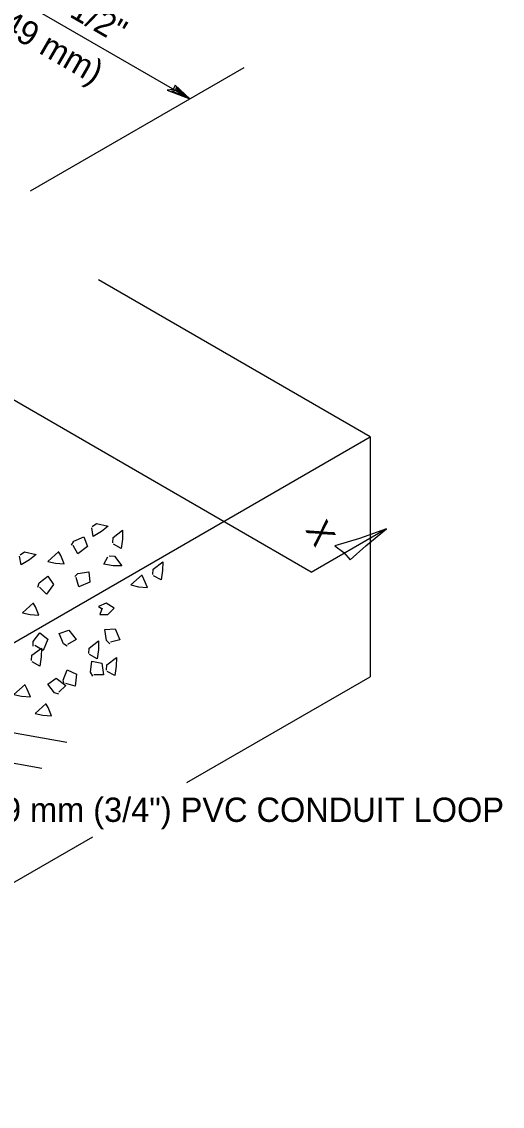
# Model space of a CAD drawing. Extents: x 1709823 to 1716999, y 1398858 to 1402388.
# Drawn here: x 1715155.9 to 1715197.4, y 1401637.8 to 1401731.5 of the extents above; entities that cross this region are included whole.
import ezdxf

# ---------------------------------------------------------------- set-up
doc = ezdxf.new("R2010")
doc.units = 0
for name, color, linetype in [('Design_EX_Roadway Dimensions', 7, 'Continuous'), ('Removal_Items', 7, 'Continuous'), ('Signals_EX_Above Ground', 7, 'Continuous'), ('Signals_EX_Underground Conduit', 7, 'Continuous')]:
    doc.layers.add(name, color=color, linetype=linetype)

msp = doc.modelspace()

# ---------------------------------------------------------------- linework, layer by layer
at = {"layer": 'Design_EX_Roadway Dimensions'}
for p, q in [((1715170.435, 1401724.8), (1715146.602, 1401738.56)), ((1715180.898, 1401683.957), (1715092.29, 1401735.096)), ((1715156.68, 1401716.856), (1715175.117, 1401727.503)), ((1715180.898, 1401683.957), (1715187.253, 1401687.627))]:
    msp.add_line(p, q, dxfattribs=at)
msp.add_lwpolyline([(1715170.435, 1401724.8), (1715169.145, 1401725.985), (1715168.995, 1401725.6), (1715168.46, 1401725.54), (1715170.435, 1401724.8), (1715169.205, 1401725.75), (1715169.175, 1401725.51), (1715168.845, 1401725.48), (1715169.888, 1401725.123), (1715169.292, 1401725.57), (1715169.292, 1401725.42)], dxfattribs=at)
msp.add_lwpolyline([(1715182.95, 1401686.237), (1715183.712, 1401685.661), (1715184.258, 1401685.004), (1715185.605, 1401686.21), (1715187.387, 1401687.695), (1715185.053, 1401686.861)], close=True, dxfattribs=at)
at = {"layer": 'Removal_Items'}
for points in [[(1715161.992, 1401687.885), (1715162.364, 1401688.16), (1715163.372, 1401687.93), (1715162.791, 1401687.458), (1715162.089, 1401687.035), (1715161.951, 1401687.765)], [(1715163.766, 1401686.475), (1715163.792, 1401686.937), (1715164.621, 1401687.563), (1715164.606, 1401686.813), (1715164.482, 1401686.003), (1715163.829, 1401686.363)], [(1715160.204, 1401686.285), (1715160.399, 1401686.618), (1715161.279, 1401686.997), (1715161.576, 1401686.16), (1715160.762, 1401685.52), (1715160.354, 1401686.255)], [(1715155.774, 1401685.44), (1715156.146, 1401685.715), (1715157.154, 1401685.485), (1715156.574, 1401685.013), (1715155.872, 1401684.59), (1715155.729, 1401685.32)], [(1715159.119, 1401685.737), (1715158.152, 1401684.875), (1715158.812, 1401684.72), (1715159.577, 1401684.672), (1715159.274, 1401685.38), (1715159.119, 1401685.688)], [(1715163.459, 1401685.35), (1715163.919, 1401685.32), (1715164.542, 1401684.5), (1715163.792, 1401684.51), (1715162.986, 1401684.635), (1715163.349, 1401685.287)], [(1715167.222, 1401683.757), (1715167.252, 1401684.219), (1715168.077, 1401684.845), (1715168.062, 1401684.095), (1715167.939, 1401683.285), (1715167.287, 1401683.645)], [(1715157.304, 1401682.647), (1715157.402, 1401683.018), (1715158.156, 1401683.61), (1715158.659, 1401682.88), (1715158.039, 1401682.05), (1715157.454, 1401682.655)], [(1715160.489, 1401683.57), (1715160.762, 1401683.84), (1715161.711, 1401683.975), (1715161.779, 1401683.093), (1715160.826, 1401682.688), (1715160.624, 1401683.502)], [(1715166.309, 1401683.709), (1715165.341, 1401682.847), (1715166.001, 1401682.692), (1715166.766, 1401682.64), (1715166.463, 1401683.352), (1715166.309, 1401683.66)], [(1715156.937, 1401681.305), (1715155.969, 1401680.442), (1715156.634, 1401680.288), (1715157.399, 1401680.24), (1715157.091, 1401680.948), (1715156.937, 1401681.255)], [(1715162.862, 1401680.855), (1715162.659, 1401680.31), (1715163.339, 1401680.31), (1715163.882, 1401680.855), (1715163.204, 1401681.263), (1715162.524, 1401680.99), (1715162.862, 1401680.787)], [(1715156.911, 1401677.573), (1715156.907, 1401677.96), (1715157.484, 1401678.728), (1715158.156, 1401678.155), (1715157.774, 1401677.19), (1715157.054, 1401677.622)], [(1715159.844, 1401677.573), (1715159.506, 1401677.765), (1715159.131, 1401678.645), (1715159.964, 1401678.942), (1715160.609, 1401678.125), (1715159.869, 1401677.72)], [(1715163.51, 1401677.771), (1715163.235, 1401678.041), (1715163.097, 1401678.989), (1715163.982, 1401679.061), (1715164.39, 1401678.104), (1715163.573, 1401677.901)], [(1715161.696, 1401676.943), (1715161.722, 1401677.405), (1715162.547, 1401678.027), (1715162.536, 1401677.28), (1715162.412, 1401676.467), (1715161.759, 1401676.83)], [(1715156.749, 1401676.313), (1715156.779, 1401676.775), (1715157.604, 1401677.4), (1715157.589, 1401676.65), (1715157.466, 1401675.84), (1715156.814, 1401676.2)], [(1715162.037, 1401674.982), (1715161.842, 1401675.312), (1715161.959, 1401676.265), (1715162.829, 1401676.103), (1715162.974, 1401675.075), (1715162.139, 1401675.09)], [(1715163.226, 1401675.503), (1715163.252, 1401675.965), (1715164.077, 1401676.59), (1715164.062, 1401675.84), (1715163.942, 1401675.03), (1715163.289, 1401675.39)], [(1715159.584, 1401674.27), (1715159.484, 1401674.64), (1715159.839, 1401675.53), (1715160.639, 1401675.15), (1715160.514, 1401674.12), (1715159.709, 1401674.355)], [(1715156.206, 1401674.258), (1715155.239, 1401673.395), (1715155.902, 1401673.242), (1715156.664, 1401673.19), (1715156.359, 1401673.902), (1715156.206, 1401674.21)], [(1715159.127, 1401673.433), (1715158.752, 1401673.53), (1715158.159, 1401674.285), (1715158.887, 1401674.787), (1715159.719, 1401674.165), (1715159.116, 1401673.583)], [(1715158.029, 1401672.615), (1715157.061, 1401671.75), (1715157.724, 1401671.595), (1715158.489, 1401671.547), (1715158.182, 1401672.26), (1715158.029, 1401672.563)]]:
    msp.add_lwpolyline(points, dxfattribs=at)
at = {"layer": 'Signals_EX_Above Ground'}
for p, q in [((1715185.981, 1401695.639), (1715162.532, 1401709.176)), ((1715121.771, 1401658.56), (1715185.981, 1401695.639)), ((1715185.981, 1401695.639), (1715185.981, 1401674.925)), ((1715170.161, 1401665.789), (1715185.981, 1401674.925)), ((1715121.771, 1401637.847), (1715162.059, 1401661.112))]:
    msp.add_line(p, q, dxfattribs=at)
at = {"layer": 'Signals_EX_Underground Conduit'}
for p, q in [((1715133.522, 1401673.95), (1715159.791, 1401669.281)), ((1715130.024, 1401671.948), (1715157.646, 1401667.035))]:
    msp.add_line(p, q, dxfattribs=at)

# ---------------------------------------------------------------- texts
at = {"layer": 'Design_EX_Roadway Dimensions'}
for s, height, rotation, p in [('13 1/2"', 2.0985, 330.0037, (1715156.553, 1401733.904)), ('(349 mm)', 2.0985, 330.0037, (1715151.76, 1401731.997)), ('X', 2.099, 299.99955, (1715180.341, 1401687.628))]:
    msp.add_text(s, height=height, rotation=rotation, dxfattribs=at).set_placement(p)
msp.add_text('19 mm (3/4") PVC CONDUIT LOOP', height=2.0985, dxfattribs=at).set_placement((1715152.728, 1401662.395))

doc.saveas('drawing.dxf')
